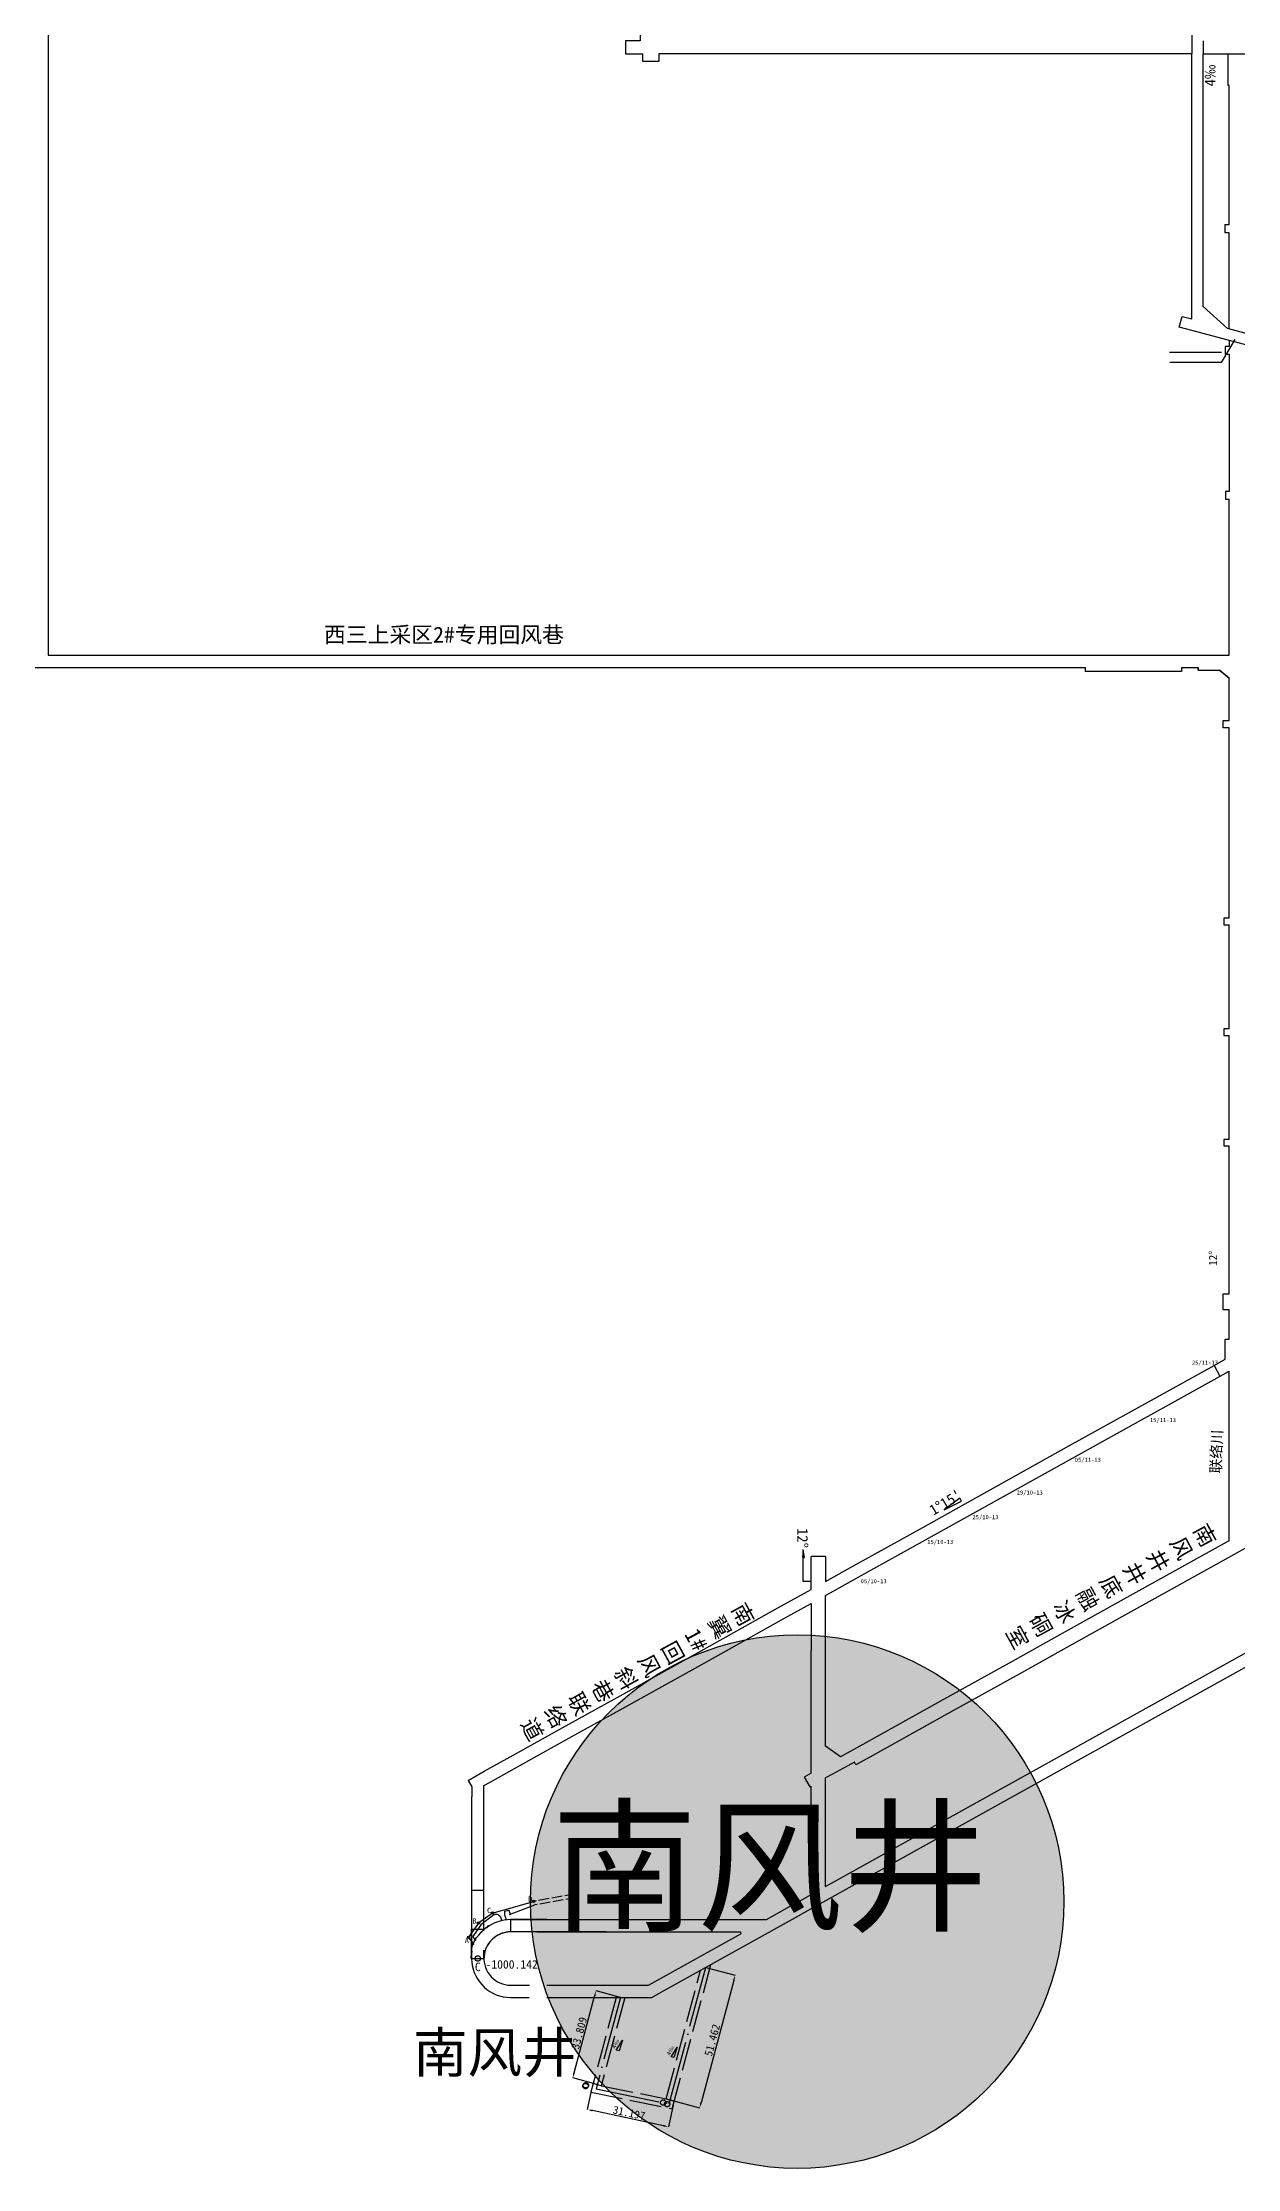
# Model space of a CAD drawing. Header units: millimetres. Extents: x 41513366 to 41522434, y 4590966 to 4600634.
# Drawn here: x 41516424 to 41516873, y 4593064 to 4593861 of the extents above; entities that cross this region are included whole.
import ezdxf

# ---------------------------------------------------------------- set-up
doc = ezdxf.new("R2010")
doc.units = ezdxf.units.MM
doc.header["$PDMODE"] = 35
doc.header["$PDSIZE"] = -5
for name, pattern in [('ACAD_ISO02W100', [15, 12, -3]), ('ACAD_ISO04W100', [30, 24, -3, 0, -3]), ('SJHD', [10, 8, -2])]:
    doc.linetypes.add(name, pattern=pattern)
doc.layers.get('0').update_dxf_attribs({"lineweight": 18})
doc.layers.get('Defpoints').update_dxf_attribs({"lineweight": 18})
for name, color, linetype, lineweight in [('12-1煤巷道', 5, 'Continuous', 18), ('2016年12煤进尺', 7, 'Continuous', 18), ('7煤巷道', 6, 'Continuous', 18), ('图纸改动标记', 2, 'Continuous', 18), ('岩巷', 30, 'Continuous', 18), ('岩巷巷道名称', 30, 'Continuous', 18), ('设计', 4, 'Continuous', 18)]:
    doc.layers.add(name, color=color, linetype=linetype, lineweight=lineweight)
doc.styles.add('仿宋_GB2312', font='')
doc.styles.add('图签仿宋', font='')
doc.styles.add('正等线体', font='simhei.ttf')
doc.styles.get('仿宋_GB2312').set_extended_font_data('宋体')
doc.styles.get('图签仿宋').set_extended_font_data('宋体')
doc.dimstyles.new('测量用', dxfattribs={"dimtxt": 3, "dimasz": 2, "dimexe": 0, "dimexo": 0, "dimgap": 0.5, "dimtad": 1, "dimdec": 3, "dimzin": 0, "dimdsep": 46, "dimtxsty": '图签仿宋', "dimcen": 0.09, "dimdle": 4, "dimaunit": 1, "dimadec": 3, "dimazin": 2, "dimtfac": 1, "dimtdec": 3, "dimtix": 1, "dimtmove": 0, "dimatfit": 3, "dimfxl": 1, "dimtolj": 1, "dimarcsym": 1})

# ---------------------------------------------------------------- blocks, each defined once
blk = doc.blocks.new('*D58')
at = {"layer": 'Defpoints', "color": 0, "ltscale": 2}
for p in [(41516673.18, 4593138.98), (41516659.86, 4593089.27), (41516670.89, 4593086.31)]:
    blk.add_point(p, dxfattribs=at)
at = {"layer": '图纸改动标记', "color": 0, "linetype": 'Continuous', "lineweight": -2, "ltscale": 2}
for p, q in [((41516683.69, 4593134.09), (41516671.4, 4593088.25)), ((41516673.18, 4593138.98), (41516684.2, 4593136.02)), ((41516659.86, 4593089.27), (41516670.89, 4593086.31))]:
    blk.add_line(p, q, dxfattribs=at)
at = {"layer": '图纸改动标记', "color": 0, "ltscale": 2}
for points in [[(41516683.37, 4593134.18), (41516684.01, 4593134), (41516684.2, 4593136.02)], [(41516671.08, 4593088.33), (41516671.73, 4593088.16), (41516670.89, 4593086.31)]]:
    blk.add_solid(points, dxfattribs=at)
at = {"layer": '图纸改动标记', "color": 0, "lineweight": -3, "ltscale": 2, "insert": (41516675.61, 4593111.69), "char_height": 3, "attachment_point": 5, "rotation": 74.99981, "style": '图签仿宋'}
blk.add_mtext('\\A1;51.462', dxfattribs=at)
blk = doc.blocks.new('*D59')
at = {"layer": 'Defpoints', "color": 0, "ltscale": 2}
for p in [(41516632.02, 4593130.16), (41516641.22, 4593127.7), (41516632.47, 4593095.04)]:
    blk.add_point(p, dxfattribs=at)
at = {"layer": '图纸改动标记', "color": 0, "linetype": 'Continuous', "lineweight": -2, "ltscale": 2}
for p, q in [((41516623.79, 4593099.44), (41516631.5, 4593128.23)), ((41516641.22, 4593127.7), (41516632.02, 4593130.16)), ((41516632.47, 4593095.04), (41516623.27, 4593097.51))]:
    blk.add_line(p, q, dxfattribs=at)
at = {"layer": '图纸改动标记', "color": 0, "ltscale": 2}
for points in [[(41516631.18, 4593128.32), (41516631.83, 4593128.15), (41516632.02, 4593130.16)], [(41516623.47, 4593099.52), (41516624.11, 4593099.35), (41516623.27, 4593097.51)]]:
    blk.add_solid(points, dxfattribs=at)
at = {"layer": '图纸改动标记', "color": 0, "lineweight": -3, "ltscale": 2, "insert": (41516625.71, 4593114.35), "char_height": 3, "attachment_point": 5, "rotation": 74.99947, "style": '图签仿宋'}
blk.add_mtext('\\A1;33.809', dxfattribs=at)
blk = doc.blocks.new('*D60')
at = {"layer": 'Defpoints', "color": 0, "ltscale": 2}
for p in [(41516630.48, 4593093.81), (41516628.75, 4593085.71), (41516660.99, 4593087.3)]:
    blk.add_point(p, dxfattribs=at)
at = {"layer": '图纸改动标记', "color": 0, "linetype": 'Continuous', "lineweight": -2, "ltscale": 2}
for p, q in [((41516630.48, 4593093.81), (41516628.75, 4593085.71)), ((41516657.31, 4593079.63), (41516630.71, 4593085.3)), ((41516660.99, 4593087.3), (41516659.26, 4593079.21))]:
    blk.add_line(p, q, dxfattribs=at)
at = {"layer": '图纸改动标记', "color": 0, "ltscale": 2}
for points in [[(41516630.78, 4593085.62), (41516630.64, 4593084.97), (41516628.75, 4593085.71)], [(41516657.38, 4593079.95), (41516657.24, 4593079.3), (41516659.26, 4593079.21)]]:
    blk.add_solid(points, dxfattribs=at)
at = {"layer": '图纸改动标记', "color": 0, "lineweight": -3, "ltscale": 2, "insert": (41516644.43, 4593084.42), "char_height": 3, "attachment_point": 5, "rotation": 347.96517, "style": '图签仿宋'}
blk.add_mtext('\\A1;31.197', dxfattribs=at)

msp = doc.modelspace()

# ---------------------------------------------------------------- hatches: boundary and pattern name
at = {"layer": '2016年12煤进尺', "lineweight": -3, "ltscale": 2}
h = msp.add_hatch(color=256, dxfattribs=at)
h.set_gradient(color1=(255, 255, 0), color2=(0, 255, 0), tint=1)
edge = h.paths.add_edge_path()
edge.add_arc((41516836.655, 4596627.472), 100, 0, 360)
edge = h.paths.add_edge_path()
edge.add_arc((41516707.44, 4593163.619), 100, 0, 360)
at = {"layer": '岩巷', "lineweight": -3}
h = msp.add_hatch(color=256, dxfattribs=at)
h.paths.add_polyline_path([(41516709.73, 4593292.6827), (41516709.73, 4593295.6827), (41516709.23, 4593292.6827)], flags=0)
h.paths.add_polyline_path([(41516710.23, 4593292.6827), (41516709.73, 4593295.6827), (41516709.73, 4593292.6827)], flags=0)

# ---------------------------------------------------------------- linework, layer by layer
at = {"color": 4, "lineweight": -3, "ltscale": 2}
for points in [[(41516597.5776, 4593160.5633), (41516608.6321, 4593163.7331)], [(41516593.2519, 4593159.3229), (41516587.9274, 4593155.5947)], [(41516593.6706, 4593158.725), (41516588.8863, 4593154.9233)], [(41516593.2519, 4593159.3229), (41516595.6551, 4593160.012), (41516597.5776, 4593160.5633)], [(41516593.6706, 4593158.725), (41516594.3221, 4593158.9439), (41516594.9173, 4593158.9291), (41516595.468, 4593158.7061), (41516596.036, 4593158.1447), (41516596.6819, 4593156.518)], [(41516597.7292, 4593160.0346), (41516597.6937, 4593159.5959), (41516597.6801, 4593159.153), (41516597.6748, 4593158.7732), (41516597.7767, 4593158.1965), (41516598.0483, 4593157.6197), (41516598.34, 4593156.8575)], [(41516597.7292, 4593160.0346), (41516599.1711, 4593160.4481)], [(41516599.1711, 4593160.4481), (41516599.4454, 4593160.1061), (41516599.6081, 4593159.7275), (41516599.6586, 4593159.3557), (41516599.6259, 4593158.862)], [(41516599.6259, 4593158.862), (41516609.018, 4593162.3874)], [(41516587.9274, 4593155.5947), (41516584.1992, 4593150.2702)], [(41516586.3594, 4593147.5052), (41516584.1992, 4593150.2702)], [(41516588.8863, 4593154.9233), (41516585.8714, 4593150.5663)], [(41516587.0549, 4593149.0515), (41516585.8714, 4593150.5663)]]:
    msp.add_lwpolyline(points, dxfattribs=at)
at = {"color": 4, "linetype": 'SJHD', "lineweight": -3, "ltscale": 0.5}
for points in [[(41516624.3035, 4593166.4964), (41516608.6321, 4593163.7331)], [(41516624.6894, 4593165.1507), (41516609.018, 4593162.3874)]]:
    msp.add_lwpolyline(points, dxfattribs=at)
at = {"color": 0, "lineweight": -3, "ltscale": 2}
for centre, radius in [((41516608.6321, 4593163.7331), 0.4258), ((41516587.9274, 4593155.5947), 0.4258), ((41516593.2519, 4593159.3229), 0.4258), ((41516584.1992, 4593150.2702), 0.3881)]:
    msp.add_circle(centre, radius, dxfattribs=at)
at = {"lineweight": -3}
msp.add_circle((41516592.4338, 4593151.9976), 0.00000000186, dxfattribs=at)
msp.add_circle((41516592.4338, 4593151.9976), 0.00000000186, dxfattribs=at)
at = {"layer": '12-1煤巷道', "color": 4, "linetype": 'ByBlock', "lineweight": -3, "ltscale": 2}
for points in [[(41516585.2, 4593142.3), (41516585.4945, 4593146.2791), (41516585.8865, 4593147.5747), (41516586.4478, 4593148.8738), (41516587.1425, 4593150.2365), (41516588.0174, 4593151.1107), (41516589.1496, 4593152.4476), (41516590.0502, 4593153.1675), (41516585.2384, 4593153.2446), (41516585.2, 4593142.3)], [(41516590.0146, 4593153.2333), (41516585.2, 4593153.2333)]]:
    msp.add_lwpolyline(points, dxfattribs=at)
msp.add_arc((41516602.6149, 4593141.0028), 17.4632, 128.8863721, 135.3098584, dxfattribs=at)
at = {"layer": '2016年12煤进尺', "color": 2, "lineweight": -3, "ltscale": 2}
msp.add_line((41516847.0601, 4593744.4713), (41516866.5327, 4593744.4713), dxfattribs=at)
msp.add_lwpolyline([(41516871.556, 4593749.223), (41516866.4748, 4593740.617), (41516847.1747, 4593740.617)], dxfattribs=at)
at = {"layer": '2016年12煤进尺', "lineweight": 30, "ltscale": 2}
msp.add_circle((41516707.44, 4593163.619), 100, dxfattribs=at)
at = {"layer": '7煤巷道', "lineweight": -3}
for p, q in [((41516859.705, 4593861.197), (41516859.705, 4593856.397)), ((41516217.155, 4593626.327), (41516815.556, 4593626.327)), ((41516851.556, 4593626.327), (41516857.805, 4593626.327))]:
    msp.add_line(p, q, dxfattribs=at)
for points in [[(41516650.955, 4594068.197), (41516650.955, 4593974.197), (41516650.955, 4593916.1969), (41516650.955, 4593896.1969), (41516649.555, 4593896.1969), (41516649.555, 4593867.1969), (41516648.53, 4593867.1969), (41516648.53, 4593861.197), (41516643.1406, 4593861.197), (41516643.1406, 4593856.397), (41516649.555, 4593856.397)], [(41516426.555, 4593921.3882), (41516426.555, 4593679.427)], [(41516855.505, 4593897.383), (41516855.505, 4593856.397)], [(41516655.555, 4593856.397), (41516655.555, 4593853.482), (41516649.555, 4593853.482), (41516649.555, 4593856.397)], [(41516855.505, 4593847.3828), (41516855.505, 4593856.397), (41516849.738, 4593856.397), (41516786.729, 4593856.397), (41516710.729, 4593856.397), (41516655.555, 4593856.397)], [(41516859.705, 4593847.3828), (41516859.705, 4593856.397), (41516883.9381, 4593856.397)], [(41516855.505, 4593756.9474), (41516855.505, 4593783.382), (41516855.505, 4593847.3828)], [(41516859.705, 4593761.622), (41516859.705, 4593783.382), (41516859.705, 4593847.3828)], [(41517066.2949, 4593700.4663), (41516930.0259, 4593736.9795), (41516883.7315, 4593749.3841), (41516868.7847, 4593753.3891), (41516859.705, 4593761.622)], [(41517065.2079, 4593696.4094), (41516928.946, 4593732.9207), (41516882.6444, 4593745.3272), (41516855.505, 4593752.5992), (41516850.7648, 4593753.8693), (41516851.8519, 4593757.9262), (41516855.505, 4593756.9474)], [(41516426.555, 4593679.427), (41516426.555, 4593630.927)], [(41516426.555, 4593630.927), (41516869.405, 4593630.927)], [(41516851.556, 4593626.327), (41516851.556, 4593624.827), (41516815.556, 4593624.827), (41516815.556, 4593626.327)], [(41516857.805, 4593625.327), (41516865.805, 4593625.327)]]:
    msp.add_lwpolyline(points, dxfattribs=at)
for points in [[(41516857.805, 4593625.327), (41516857.805, 4593626.327)], [(41516869.405, 4593622.327), (41516865.805, 4593625.327)]]:
    msp.add_lwpolyline(points, close=True, dxfattribs=at)
at = {"layer": '图纸改动标记', "color": 4, "linetype": 'ByBlock', "lineweight": -3, "ltscale": 2}
msp.add_line((41516590, 4593142.3), (41516590, 4593145.424), dxfattribs=at)
at = {"layer": '图纸改动标记', "color": 3, "linetype": 'ACAD_ISO02W100', "lineweight": -3}
for p, q in [((41516660.6259, 4593085.947), (41516675.1257, 4593140.0601)), ((41516658.3141, 4593089.683), (41516671.2324, 4593137.8941)), ((41516639.5596, 4593127.7), (41516630.0393, 4593092.1713)), ((41516642.8724, 4593127.7), (41516634.0107, 4593094.6287)), ((41516630.0393, 4593092.1713), (41516660.6259, 4593085.947)), ((41516634.0107, 4593094.6287), (41516658.3141, 4593089.683))]:
    msp.add_line(p, q, dxfattribs=at)
at = {"layer": '图纸改动标记', "color": 0, "lineweight": -3, "ltscale": 2}
for p, q in [((41516634.0107, 4593094.6287), (41516630.9197, 4593095.457)), ((41516658.3141, 4593089.683), (41516661.4051, 4593088.8548))]:
    msp.add_line(p, q, dxfattribs=at)
at = {"layer": '图纸改动标记', "color": 4, "linetype": 'ByBlock', "lineweight": -3, "ltscale": 2}
for points in [[(41516585.4, 4593167.882), (41516590, 4593167.882)], [(41516600, 4593156.9), (41516600, 4593152.3)], [(41516585.4, 4593142.3), (41516590, 4593142.3)]]:
    msp.add_lwpolyline(points, dxfattribs=at)
at = {"layer": '图纸改动标记', "color": 3, "linetype": 'ACAD_ISO02W100', "lineweight": -3}
for points in [[(41516641.9336, 4593111.6313), (41516640.686, 4593107.666), (41516639.6197, 4593107.9939), (41516641.9336, 4593111.6313)], [(41516662.463, 4593109.1023), (41516661.2154, 4593105.137), (41516660.1491, 4593105.4649), (41516662.463, 4593109.1023)]]:
    msp.add_lwpolyline(points, dxfattribs=at)
at = {"layer": '岩巷', "lineweight": -3}
for p, q in [((41516869.405, 4593298.946), (41516869.405, 4593339.0816)), ((41516718.13, 4593169.2458), (41516913.167, 4593277.7551)), ((41516915.4037, 4593273.7346), (41516709.1159, 4593158.9721)), ((41516706.8818, 4593162.9878), (41516712.73, 4593166.2415)), ((41516609.796, 4593156.9), (41516600, 4593156.9)), ((41516600, 4593156.9), (41516635.796, 4593156.9)), ((41516613.5922, 4593156.9), (41516609.796, 4593156.9)), ((41516613.5922, 4593156.9), (41516635.796, 4593156.9)), ((41516635.796, 4593156.9), (41516665.796, 4593156.9)), ((41516656.1536, 4593129.5052), (41516709.1167, 4593158.9706)), ((41516665.796, 4593156.9), (41516687.674, 4593156.9)), ((41516695.9333, 4593156.9), (41516706.8805, 4593162.9903)), ((41516695.9333, 4593156.9), (41516695.9333, 4593156.9)), ((41516609.796, 4593152.3), (41516600, 4593152.3)), ((41516635.796, 4593152.3), (41516600, 4593152.3)), ((41516609.796, 4593152.3), (41516635.796, 4593152.3)), ((41516635.796, 4593152.3), (41516665.796, 4593152.3)), ((41516653.9172, 4593133.5251), (41516686.354, 4593151.5708)), ((41516665.796, 4593152.3), (41516686.1648, 4593152.3)), ((41516600, 4593132.3), (41516601.2931, 4593132.3)), ((41516601.2931, 4593132.3), (41516607.0567, 4593132.3)), ((41516613.5595, 4593132.3), (41516651.7192, 4593132.3)), ((41516651.7151, 4593132.3), (41516653.9172, 4593133.5251)), ((41516600, 4593127.7), (41516601.2931, 4593127.7)), ((41516601.2931, 4593127.7), (41516607.0147, 4593127.7)), ((41516613.6016, 4593127.7), (41516652.9088, 4593127.7)), ((41516652.9088, 4593127.7), (41516656.1536, 4593129.5052))]:
    msp.add_line(p, q, dxfattribs=at)
for points in [[(41516869.405, 4593844.489), (41516869.105, 4593844.489), (41516869.105, 4593856.397)], [(41516869.405, 4593813.316), (41516869.405, 4593843.389), (41516869.405, 4593844.489)], [(41516867.805, 4593792.359), (41516869.405, 4593792.359), (41516869.405, 4593813.316)], [(41516867.805, 4593792.359), (41516867.805, 4593789.259)], [(41516869.405, 4593753.2229), (41516869.405, 4593789.259), (41516867.805, 4593789.259)], [(41516869.405, 4593748.8747), (41516869.405, 4593746.575), (41516867.905, 4593746.575), (41516867.905, 4593743.775), (41516869.405, 4593743.775), (41516869.405, 4593740.8608), (41516869.405, 4593692.227)], [(41516869.405, 4593692.227), (41516868.0315, 4593692.227), (41516868.0315, 4593689.427), (41516869.405, 4593689.427)], [(41516869.405, 4593630.927), (41516869.405, 4593689.427)], [(41516869.405, 4593555.843), (41516869.405, 4593603.727), (41516867.205, 4593603.727), (41516867.205, 4593606.427), (41516869.405, 4593606.427), (41516869.405, 4593622.327)], [(41516869.405, 4593532.2723), (41516869.405, 4593555.843)], [(41516869.405, 4593532.2723), (41516867.4275, 4593532.2723), (41516867.4275, 4593529.8273), (41516869.405, 4593529.8273)], [(41516869.405, 4593490.8273), (41516869.405, 4593529.8273)], [(41516869.405, 4593490.8273), (41516867.4275, 4593490.8273), (41516867.4275, 4593488.3823), (41516869.405, 4593488.3823)], [(41516869.405, 4593476.616), (41516869.405, 4593488.3823)], [(41516869.405, 4593449.3823), (41516869.405, 4593476.616)], [(41516869.405, 4593449.3823), (41516867.4275, 4593449.3823), (41516867.4275, 4593446.9373), (41516869.405, 4593446.9373)], [(41516869.405, 4593391.3118), (41516869.405, 4593400.793), (41516869.405, 4593446.9373)], [(41516869.3202, 4593391.3118), (41516867.1411, 4593391.3118), (41516867.1411, 4593385.6691), (41516869.405, 4593385.6691)], [(41516867.905, 4593367.0067), (41516867.905, 4593374.5411), (41516869.405, 4593374.5411), (41516869.405, 4593385.6691)], [(41516809.5974, 4593334.569), (41516863.7774, 4593364.6625)], [(41516863.7768, 4593364.6636), (41516867.905, 4593367.0356)], [(41516863.7768, 4593364.6636), (41516866.0122, 4593360.6461)], [(41516811.8333, 4593330.5498), (41516866.0371, 4593360.66), (41516869.405, 4593362.5413)], [(41516868.572, 4593362.0797), (41516868.855, 4593362.2373)], [(41516869.4016, 4593354.077), (41516869.3996, 4593362.5383)], [(41516869.405, 4593339.0816), (41516869.405, 4593354.077)], [(41516770.2602, 4593312.6845), (41516809.5974, 4593334.569)], [(41516772.4961, 4593308.6654), (41516811.8333, 4593330.5498)], [(41516728.3808, 4593289.3856), (41516754.5306, 4593303.9335), (41516770.2602, 4593312.6845)], [(41516730.6167, 4593285.3667), (41516756.7664, 4593299.9145), (41516772.4961, 4593308.6654)], [(41516892.2655, 4593305.4851), (41516871.2936, 4593293.8173)], [(41516700.2507, 4593273.7353), (41516712.73, 4593280.6779), (41516712.73, 4593292.9727)], [(41516709.73, 4593292.6827), (41516710.23, 4593292.6827), (41516709.73, 4593295.6827)], [(41516712.73, 4593283.6827), (41516709.73, 4593283.6827), (41516709.73, 4593295.6827)], [(41516718.13, 4593292.9727), (41516712.73, 4593292.9727)], [(41516718.13, 4593292.9727), (41516718.13, 4593283.6827), (41516728.3808, 4593289.3856)], [(41516868.6683, 4593298.5362), (41516831.0923, 4593277.6306)], [(41516871.2936, 4593293.8173), (41516833.7176, 4593272.9117)], [(41516869.405, 4593298.946), (41516868.6683, 4593298.5362)], [(41516718.13, 4593278.42), (41516730.6167, 4593285.3667)], [(41516702.487, 4593269.7155), (41516712.73, 4593275.4139), (41516712.73, 4593257.7847)], [(41516718.13, 4593257.7847), (41516718.13, 4593278.42)], [(41516831.0923, 4593277.6306), (41516805.7533, 4593263.5331)], [(41516671.4128, 4593257.6919), (41516700.2507, 4593273.7353)], [(41516673.6492, 4593253.6721), (41516702.487, 4593269.7155)], [(41516833.7176, 4593272.9117), (41516808.3786, 4593258.8142)], [(41516805.7533, 4593263.5331), (41516789.15, 4593254.2958)], [(41516639.9536, 4593240.1902), (41516671.4128, 4593257.6919)], [(41516642.1899, 4593236.1704), (41516673.6492, 4593253.6721)], [(41516712.73, 4593214.7847), (41516712.73, 4593257.7847)], [(41516732.1003, 4593222.5603), (41516723.6979, 4593217.8837), (41516718.13, 4593221.8835), (41516718.13, 4593257.7847)], [(41516789.15, 4593254.2958), (41516761.1791, 4593238.734)], [(41516808.3786, 4593258.8142), (41516791.7752, 4593249.5769)], [(41516791.7752, 4593249.5769), (41516763.8043, 4593234.0151)], [(41516620.7284, 4593229.4946), (41516639.9536, 4593240.1902)], [(41516622.9647, 4593225.4748), (41516642.1899, 4593236.1704)], [(41516761.1791, 4593238.734), (41516732.1003, 4593222.5603)], [(41516602.3737, 4593219.2834), (41516620.7284, 4593229.4946)], [(41516763.8043, 4593234.0151), (41516734.7275, 4593217.8381)], [(41516604.61, 4593215.2636), (41516622.9647, 4593225.4748)], [(41516584.0497, 4593209.0892), (41516590.1392, 4593212.477)], [(41516590.1392, 4593212.477), (41516602.3737, 4593219.2834)], [(41516592.3755, 4593208.4572), (41516604.61, 4593215.2636)], [(41516712.73, 4593211.7791), (41516710.1084, 4593210.3206), (41516712.1504, 4593206.6504), (41516712.73, 4593206.9729)], [(41516712.73, 4593211.7791), (41516712.73, 4593214.7847)], [(41516728.9054, 4593215.9722), (41516720.6751, 4593211.3932), (41516718.13, 4593209.9772)], [(41516734.7275, 4593217.8381), (41516729.4886, 4593214.9234), (41516728.9052, 4593215.972)], [(41516584.0497, 4593209.0892), (41516585.4, 4593206.6619)], [(41516585.4, 4593206.6619), (41516585.4, 4593202.8886)], [(41516590, 4593207.1444), (41516592.3755, 4593208.4572)], [(41516590, 4593202.8886), (41516590, 4593207.1356)], [(41516712.73, 4593204.7439), (41516712.73, 4593206.9729)], [(41516712.73, 4593180.7436), (41516712.73, 4593204.7439)], [(41516718.13, 4593169.2458), (41516718.13, 4593172.3721), (41516718.13, 4593180.7436), (41516718.13, 4593209.9772)], [(41516585.4, 4593200.889), (41516585.4, 4593202.8886)], [(41516585.4, 4593190.888), (41516585.4, 4593200.889)], [(41516590, 4593200.889), (41516590, 4593202.8886)], [(41516590, 4593190.888), (41516590, 4593200.889)], [(41516585.4, 4593158.888), (41516585.4, 4593190.888)], [(41516590, 4593158.888), (41516590, 4593190.888)], [(41516712.73, 4593171.7431), (41516712.73, 4593180.7436)], [(41516712.73, 4593166.2415), (41516712.73, 4593171.7431)], [(41516585.4, 4593142.3), (41516585.4, 4593167.888)], [(41516590.0146, 4593153.2333), (41516590, 4593158.888)], [(41516687.674, 4593156.9), (41516695.9333, 4593156.9)], [(41516686.1648, 4593152.3), (41516686.354, 4593151.5708)]]:
    msp.add_lwpolyline(points, dxfattribs=at)
msp.add_lwpolyline([(41516768.494, 4593314.8219), (41516762.6239, 4593310.4717), (41516769.0432, 4593313.7447)], close=True, dxfattribs=at)
at = {"layer": '岩巷', "color": 3, "linetype": 'ACAD_ISO04W100', "lineweight": -3, "ltscale": 0.5}
for centre in [(41516587.7, 4593142.3), (41516628.195, 4593094.768), (41516658.717, 4593087.714)]:
    msp.add_circle(centre, 1, dxfattribs=at)
at = {"layer": '岩巷', "color": 1, "linetype": 'ACAD_ISO04W100', "lineweight": -3, "ltscale": 0.5}
for centre in [(41516628.095, 4593094.48), (41516657.22, 4593088.295)]:
    msp.add_circle(centre, 1, dxfattribs=at)
at = {"layer": '岩巷', "lineweight": -3}
for centre, radius, start, end in [((41516600, 4593142.3), 14.6, 90, 127.9618699), ((41516597.5296, 4593141.3278), 14.079, 117.5441852, 122.2605803), ((41516600, 4593142.3), 10, 90, 175.9926383), ((41516600, 4593142.3), 10, 127.9618704, 175.9926383), ((41516600, 4593142.3), 10, 90, 127.9618699), ((41516597.8375, 4593143.2479), 12.5726, 171.5928506, 189.8199867), ((41516600, 4593142.3), 14.6, 184.7004681, 270), ((41516600, 4593142.3), 10, 175.9926382, 270)]:
    msp.add_arc(centre, radius, start, end, dxfattribs=at)
at = {"layer": '设计', "color": 1, "linetype": 'ACAD_ISO04W100', "lineweight": -3}
for p, q in [((41516659.47, 4593087.815), (41516673.179, 4593138.977)), ((41516641.216, 4593127.7), (41516632.025, 4593093.4)), ((41516632.025, 4593093.4), (41516659.47, 4593087.815))]:
    msp.add_line(p, q, dxfattribs=at)

# ---------------------------------------------------------------- texts
at = {"layer": '2016年12煤进尺', "lineweight": -3, "ltscale": 2, "insert": (41516615.3733, 4593196.7488), "char_height": 40, "width": 217.41152, "attachment_point": 1, "style": '仿宋_GB2312'}
msp.add_mtext('南风井', dxfattribs=at)
at = {"layer": '7煤巷道', "color": 3, "lineweight": -3, "ltscale": 0.3, "char_height": 2, "width": 18.884198, "attachment_point": 1, "style": '正等线体'}
for s, insert in [('D', (41516606.5795, 4593165.6011)), ('B', (41516585.6583, 4593157.3902)), ('C', (41516591.1384, 4593161.3375)), ('A', (41516582.7952, 4593150.0928))]:
    msp.add_mtext(s, dxfattribs=dict(at, insert=insert))
at = {"layer": '图纸改动标记', "color": 3, "linetype": 'ACAD_ISO02W100', "lineweight": -3, "char_height": 1.5625, "width": 31.840331, "attachment_point": 1, "rotation": 65.5423276, "style": '正等线体'}
for insert in [(41516637.8957, 4593108.9806), (41516658.4251, 4593106.4516)]:
    msp.add_mtext('4‰', dxfattribs=dict(at, insert=insert))
at = {"layer": '岩巷', "lineweight": -3, "attachment_point": 1, "style": '正等线体'}
for s, insert, char_height, width, rotation in [('4‰', (41516860.3164, 4593844.1548), 4, 24.830141, 90), ('{\\fSimSun|b0|i0|c134|p49;12%%D}', (41516861.8561, 4593401.9576), 3.058893, 22.318737, 90), ('联络川', (41516862.3533, 4593324.26), 4, 36.845397, 87.8299452), ("1%%D15'", (41516756.4702, 4593311.6863), 4, 31.840331, 30.8392136), ('12%%D', (41516711.5283, 4593303.6663), 4, 31.840331, 269.6063747), ('南风井井底融冰硐室', (41516861.0253, 4593305.9818), 6, 11.653473, 298.5846532), ('南翼1#回风斜巷联络道', (41516687.8423, 4593276.3583), 6, 11.653473, 298.5846532)]:
    msp.add_mtext(s, dxfattribs=dict(at, insert=insert, char_height=char_height, width=width, rotation=rotation))
at = {"layer": '岩巷', "lineweight": -3, "char_height": 2.5, "width": 13.463053, "attachment_point": 1, "style": '正等线体'}
for s, insert in [('{\\H0.625x;25/11-13}', (41516855.4968, 4593366.5031)), ('{\\H0.625x;15/11-13}', (41516839.7444, 4593344.9797)), ('{\\H0.625x;05/11-13}', (41516811.5623, 4593330.0699)), ('{\\H0.625x;29/10-13}', (41516789.7792, 4593317.7845)), ('{\\H0.625x;25/10-13}', (41516773.1924, 4593308.5568)), ('{\\H0.625x;15/10-13}', (41516756.242, 4593299.2857)), ('{\\H0.625x;05/10-13}', (41516731.2545, 4593284.5471))]:
    msp.add_mtext(s, dxfattribs=dict(at, insert=insert))
at = {"layer": '岩巷', "color": 3, "linetype": 'ACAD_ISO04W100', "lineweight": -3, "ltscale": 0.5, "char_height": 3.2, "attachment_point": 6, "style": '正等线体'}
for s, insert, width in [('C', (41516588.7583, 4593139.1435), 2.966292), ('-1000.142', (41516610.18, 4593140.0737), 30.525843)]:
    msp.add_mtext(s, dxfattribs=dict(at, insert=insert, width=width))
at = {"layer": '岩巷巷道名称', "color": 6, "linetype": 'Continuous', "lineweight": -3, "insert": (41516530.0013, 4593641.597), "char_height": 6, "width": 280.347739, "attachment_point": 1, "style": '仿宋_GB2312'}
msp.add_mtext('西三上采区2#专用回风巷', dxfattribs=at)
at = {"layer": '设计', "color": 7, "linetype": 'SJHD', "lineweight": -3, "insert": (41516563.3687, 4593114.5991), "char_height": 15, "width": 336.489606, "attachment_point": 1, "style": '仿宋_GB2312'}
msp.add_mtext('南风井', dxfattribs=at)

# ---------------------------------------------------------------- dimensions: what is measured, and where the dimension line sits
at = {"layer": '图纸改动标记', "color": 0, "lineweight": -3, "ltscale": 2}
for base, p1, p2, angle, picture, middle in [((41516670.8854, 4593086.3145), (41516673.179, 4593138.9771), (41516659.8596, 4593089.2689), 254.9998083, '*D58', (41516675.6133, 4593111.6862)), ((41516632.0222, 4593130.1636), (41516632.4652, 4593095.0428), (41516641.216, 4593127.7), 74.9994658, '*D59', (41516625.715, 4593114.3526)), ((41516628.7524, 4593085.7146), (41516660.9891, 4593087.3024), (41516630.4777, 4593093.8072), 167.9651732, '*D60', (41516644.4251, 4593084.4183))]:
    dim = msp.add_linear_dim(base=base, p1=p1, p2=p2, angle=angle, dimstyle='测量用', override={"dimsah": 1, "dimtzin": 0}, dxfattribs=at)
    dim.commit()
    dim.dimension.update_dxf_attribs({"geometry": picture, "text_midpoint": middle})

doc.saveas('drawing.dxf')
